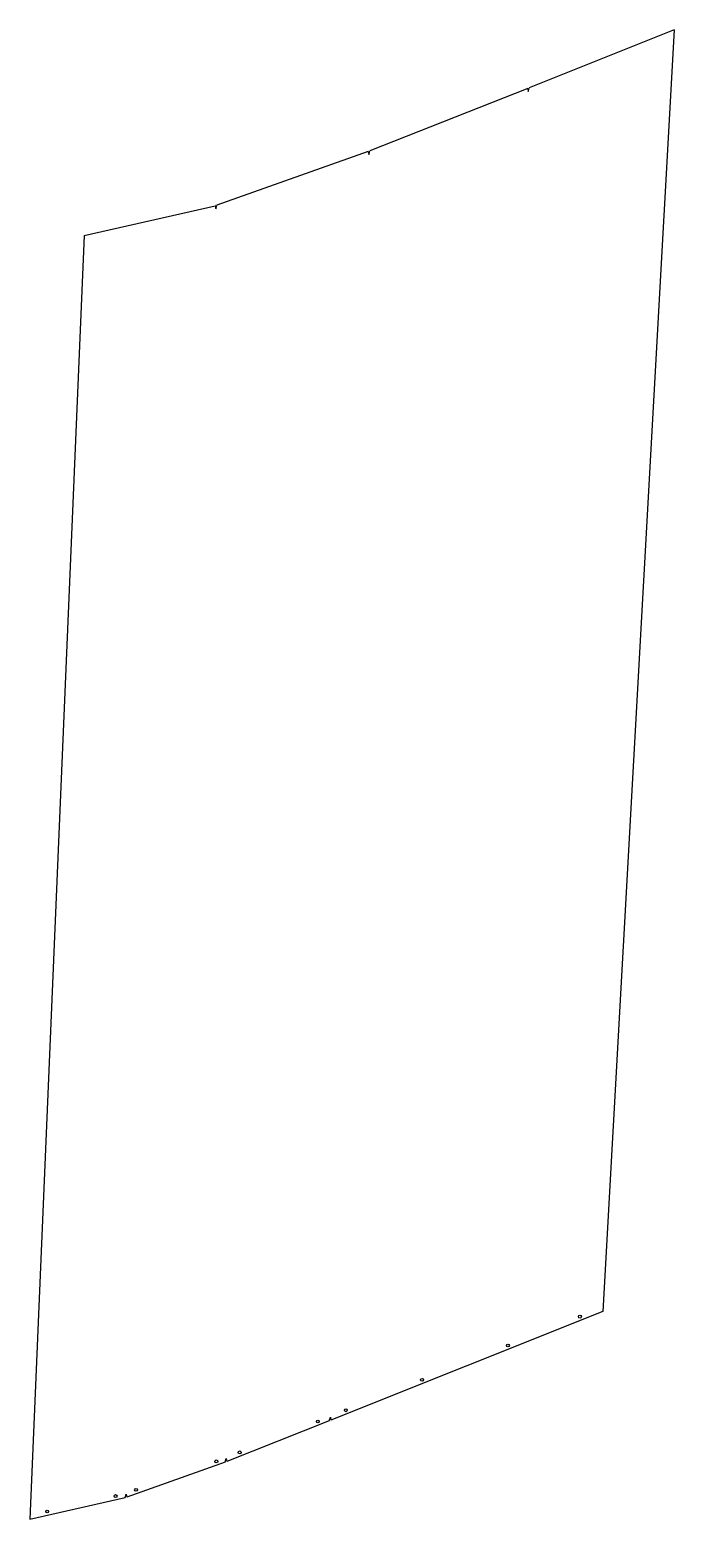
# Model space of a CAD drawing. Extents: x -947 to 825, y -7159 to -3063.
import ezdxf

# ---------------------------------------------------------------- set-up
doc = ezdxf.new("R2010")
doc.units = 0
doc.layers.get('0').update_dxf_attribs({"linetype": 'CONTINUOUS'})

msp = doc.modelspace()

# ---------------------------------------------------------------- linework, layer by layer
for p, q in [((825.2, -3063.3), (426.7, -3222.7)), ((825.2, -3063.3), (628.5, -6587.8)), ((422.4, -3224.6), (-11.9, -3396.3)), ((422.4, -3224.6), (423.2, -3232.9)), ((423.2, -3232.9), (426.7, -3222.7)), ((-16.1, -3398.2), (-432.9, -3546)), ((-16.1, -3398.2), (-15, -3406.2)), ((-15, -3406.2), (-11.9, -3396.3)), ((-797.4, -3629.1), (-437, -3547.5)), ((-437, -3547.5), (-435.6, -3555.4)), ((-435.6, -3555.4), (-432.9, -3546)), ((-434.1, -3546.4), (-435, -3546.8)), ((-434.1, -3546.4), (-435, -3546.7)), ((-435, -3546.7), (-435, -3546.8)), ((-797.4, -3629.1), (-946.9, -7159.1)), ((628.5, -6587.8), (-119, -6886.8)), ((-123.4, -6888.7), (-119.8, -6878.5)), ((-119.8, -6878.5), (-119, -6886.8)), ((-123.4, -6888.7), (-405.5, -7000.3)), ((-409.7, -7002.1), (-680.4, -7098.1)), ((-409.7, -7002.1), (-406.6, -6992.1)), ((-406.6, -6992.1), (-405.5, -7000.3)), ((-946.9, -7159.1), (-684.5, -7099.6)), ((-684.5, -7099.6), (-681.8, -7090.1)), ((-681.8, -7090.1), (-680.4, -7098.1))]:
    msp.add_line(p, q)
for centre in [(565.9, -6602.1), (367.9, -6681.3), (131.7, -6775.8), (-77.9, -6859.6), (-154.9, -6890.4), (-434, -7000.1), (-369.7, -6975.3), (-654.6, -7078.4), (-711, -7095.4), (-899, -7138)]:
    msp.add_circle(centre, 4)

doc.saveas('drawing.dxf')
